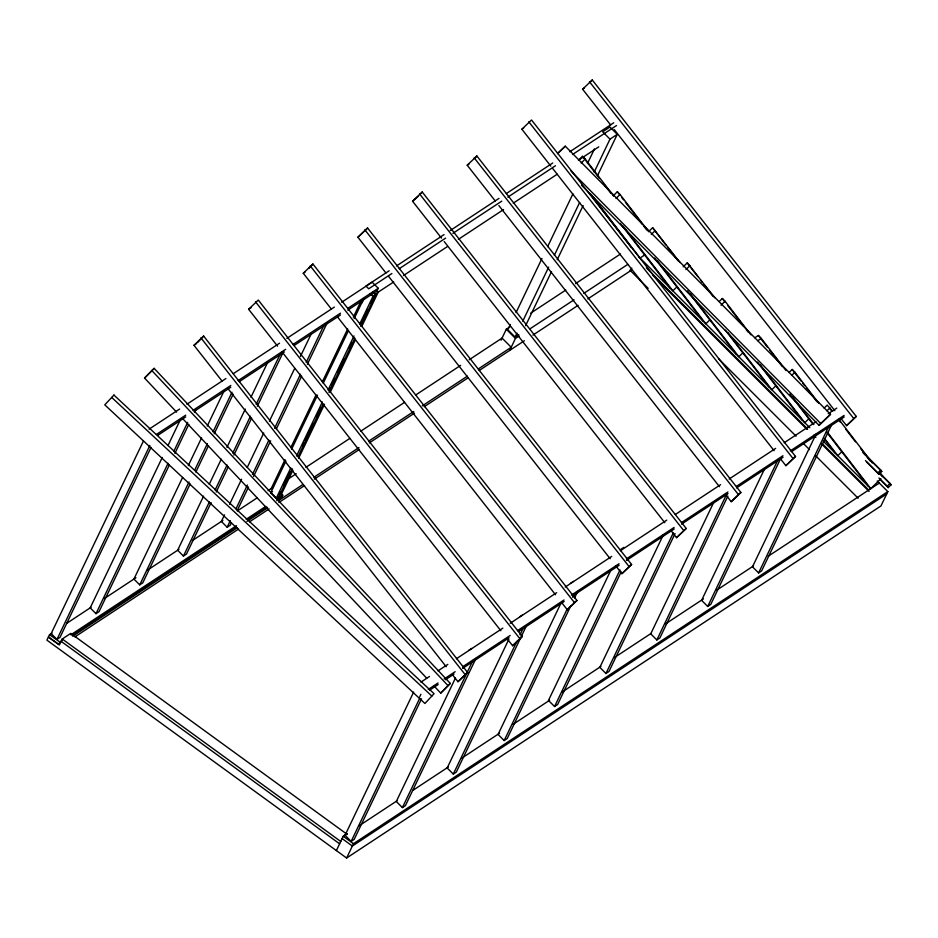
<?xml version="1.0" encoding="UTF-8"?>
<svg xmlns="http://www.w3.org/2000/svg" width="938" height="938" viewBox="0 0 938 938"><rect width="100%" height="100%" fill="white"/><g stroke="black" fill="none" stroke-linecap="round" stroke-linejoin="round"><path stroke-width="1.41" d="M51.965 633.068L49.526 634.686L46.9 640.15L346.614 858.024L880.97 505.922L887.829 491.606L877.206 480.983M143.455 440.977L51.156 633.596L56.96 639.399L59.997 637.394L151.03 447.414M56.96 639.399L149.881 445.456M62.307 640.431L59.88 642.038L58.754 644.383L48.401 637.019L59.364 644.992L62.236 639.001L70.737 633.408L346.872 834.14M162.262 457.463L90.2 607.871L96.004 613.675L99.041 611.67L169.215 465.225M167.961 445.597L180.6 419.204M96.004 613.675L168.066 463.266M173.764 451.389L187.67 422.37M174.902 453.347L188.808 424.328M194.494 412.45L195.761 409.812M182.593 477.477L133.923 579.063L139.727 584.866L142.764 582.861L190.168 483.914M188.292 465.6L201.564 437.894M207.251 426.016L224.323 390.396M139.727 584.866L189.03 481.956M194.717 470.079L207.368 443.697M213.055 431.82L232.014 392.236M195.866 472.037L208.506 445.656M214.192 433.778L233.163 394.195M203.558 496.167L177.645 550.254L183.449 556.058L186.486 554.053L211.132 502.604M209.256 484.289L221.262 459.221M226.949 447.344L245.287 409.085M250.974 397.22L267.4 362.912M183.449 556.058L209.362 501.971M215.06 490.093L227.066 465.025M232.753 453.148L250.458 416.202M256.144 404.337L280.157 354.201M216.197 492.051L228.204 466.983M233.89 455.106L251.595 418.16M257.282 406.295L283.194 352.196L281.177 353.532M224.522 514.856L221.368 521.446L227.172 527.25L230.209 525.245L231.463 522.607M229.587 504.304L241.594 479.236M247.28 467.359L263.719 433.051M269.405 421.185L294.696 368.411M300.383 356.534L311.123 334.104M227.172 527.25L230.326 520.649M236.013 508.783L247.398 485.028M252.451 474.476L268.889 440.168M274.576 428.303L300.5 374.203M306.187 362.338L323.88 325.392L326.916 323.387L307.324 364.296M237.162 510.741L248.535 486.986M253.588 476.434L270.66 440.813M276.347 428.936L301.637 376.161M271.152 488.639L285.058 459.62M290.757 447.743L316.036 394.968M322.355 381.778L347.646 329.004M353.333 317.126L360.919 301.297M292.246 468.754L278.973 496.46L276.241 498.254L270.742 492.767L285.914 461.097M291.601 449.22L317.525 395.133M323.211 383.255L348.502 330.481M354.189 318.603L363.041 300.137M361.974 302.868L363.815 299.034M276.241 498.254L290.78 467.91M296.467 456.044L322.391 401.945M328.077 390.067L353.989 335.98M359.688 324.102L372.961 296.396L375.692 294.602L372.937 291.847M279.114 494.654L280.38 492.004M283.546 485.415L289.865 472.224M302.505 445.831L303.771 443.193M305.038 440.555L313.257 423.401M316.411 416.812L320.843 407.573M329.062 390.419L330.317 387.781M331.583 385.143L334.749 378.542M337.903 371.952L344.223 358.762M349.288 348.197L351.809 342.921M360.661 324.454L367.614 309.939M370.78 303.349L375.2 294.11L393.702 281.963M341.69 302.247L372.151 282.174L378.26 288.283L377.017 290.886L347.764 310.161M297.944 456.876L323.223 404.102M328.91 392.225L354.834 338.137M360.52 326.26L375.692 294.602M292.902 470.219L281.529 493.963L279.501 495.299M298.589 458.342L324.513 404.255M330.199 392.377L355.479 339.603M361.798 326.412L378.237 292.105L376.408 290.276M280.849 493.294L282.748 495.194L281.623 497.539L276.745 500.74M501.056 340.189L506.297 329.25L509.944 326.846M510.354 324.489L507.821 329.766L515.15 337.094L518.796 334.69M516.041 312.612L541.965 258.501M547.651 246.624L572.942 193.838M587.493 163.482L594.446 148.966M515.15 337.094L517.049 333.131M522.736 321.253L548.66 267.142M554.346 255.277L579.649 202.479M594.188 172.135L609.993 139.141L617.274 134.333L609.946 127.017L602.665 131.812L609.993 139.141M509.721 350.39L515.454 338.407L519.124 335.992M525.597 325.697L551.521 271.586M557.207 259.709L583.131 205.598M597.682 175.254L617.274 134.333M336.379 850.578L343.238 836.25L346.908 833.847M421.537 698.81L354.189 839.369L351.152 841.374L345.043 835.266L413.646 692.08M419.778 696.629L420.904 694.284M351.152 841.374L419.755 698.189M346.614 858.024L353.474 843.696L887.829 491.606M631.802 268.162L630.559 270.765L587.833 298.917M455.458 678.022L396.293 801.498L402.402 807.606L405.439 805.601L475.929 658.476M402.402 807.606L472.893 660.481M508.865 639.235L447.18 767.976L453.289 774.073L456.325 772.08L526.183 626.267M453.289 774.073L516.861 641.404M520.004 634.827L523.146 628.261M561.006 603.075L498.066 734.442L504.175 740.551L507.212 738.546L570.773 605.866M504.175 740.551L567.115 609.184M572.778 597.365L574.033 594.739M574.56 597.987L577.702 591.421M610.767 570.374L548.46 700.428L554.569 706.525L557.606 704.532L621.179 571.852M554.569 706.525L620.03 569.917M663.4 534.707L599.839 667.387L605.948 673.496L608.985 671.491L675.067 533.558M605.948 673.496L673.285 532.925M713.666 502.487L650.726 633.854L656.835 639.962L659.871 637.957L727.841 496.085M656.835 639.962L726.692 494.15M764.54 468.965L701.601 600.332L707.709 606.429L710.746 604.435L780.615 458.612M707.709 606.429L777.579 460.617M816.06 434.118L752.487 566.798L758.596 572.907L761.633 570.902L831.502 425.09M758.596 572.907L829.086 425.77M221.989 380.992L193.967 345.278L203.628 336.05L467.628 672.499L457.967 681.727L452.538 674.809M197.684 342.417L203.628 336.05M277.542 346.134L248.617 309.27L258.278 300.043L522.278 636.492L512.617 645.719L507.188 638.801M331.29 308.977L303.267 273.251L312.929 264.024L576.929 600.472L567.267 609.7L561.839 602.794M308.965 268.268L312.929 264.024M385.94 272.97L357.917 237.244L367.579 228.016L631.579 564.465L621.917 573.693L615.586 565.626M367.579 228.016L357.917 237.244M441.493 238.111L412.568 201.236L422.229 192.009L686.217 528.457L676.556 537.685L671.139 530.767M418.266 196.253L412.568 201.236M420.247 194.131L422.229 192.009M495.241 200.943L467.218 165.229L476.879 156.001L740.868 492.45L731.206 501.678L725.789 494.76M474.898 158.123L476.879 156.001M550.794 166.085L521.868 129.221L531.529 119.994L795.518 456.443L785.856 465.67L780.439 458.752M610.615 124.93L582.592 89.204L592.253 79.976L856.242 416.425L846.58 425.653L841.163 418.747M590.272 82.098L592.253 79.976M457.967 681.727L467.628 672.499M512.617 645.719L522.278 636.492M567.267 609.7L576.929 600.472M621.917 573.693L631.579 564.465M676.556 537.685L686.217 528.457M731.206 501.678L740.868 492.45M785.856 465.67L795.518 456.443M846.58 425.653L856.242 416.425M581.583 185.267L819.05 425.324L830.493 414.303L565.286 146.187L557.735 153.527M819.05 425.324L830.493 414.303M176.579 412.122L144.558 378.061L154.137 368.353L450.287 683.403L440.719 693.112L433.719 685.655M154.137 368.353L144.558 378.061M440.719 693.112L450.287 683.403M578.441 160.292L582.486 156.318L585.242 159.061L613.64 195.995M581.185 163.036L585.242 159.061M613.276 195.714L617.321 191.739L620.065 194.483L648.533 231.498M616.02 198.457L620.065 194.483M648.568 231.686L652.625 227.711L680.062 262.57M651.324 234.441L655.369 230.455M683.204 266.802L687.261 262.828L714.744 297.745M685.959 269.546L690.005 265.571M676.896 286.864L672.851 290.839L623.043 226.07M719.282 301.473L722.319 298.495L725.074 301.239L750.951 334.889M721.017 305.213L725.074 301.239M709.89 319.835L705.833 323.809L657.327 260.741M742.873 352.805L738.827 356.78L690.227 293.582M789.128 372.445L792.164 369.466L794.92 372.21L818.874 403.363M775.867 385.776L771.81 389.751L728.087 332.896M791.883 375.188L794.92 372.21M808.849 418.735L804.804 422.721L760.366 364.941M824.162 408.077L827.199 405.087L832.604 411.278M826.917 410.821L829.954 407.842M841.843 451.706L837.786 455.68L824.479 438.374M880.747 470.114L881.79 471.462L878.906 474.288L877.874 472.94L880.747 470.114L863.183 452.562M823.224 441.13L870.781 488.651L880.899 478.708M890.056 483.422L891.1 484.782L888.227 487.608L887.184 486.247L890.056 483.422L879.727 473.104M557.489 153.539L565.286 146.187M193.967 345.278L196.699 343.472M248.617 309.27L251.349 307.465M303.267 273.251L305.084 272.055M467.218 165.229L469.035 164.033M521.868 129.221L523.685 128.014M582.592 89.204L584.409 88.008M389.153 270.777L365.961 286.055L368.704 288.798L391.896 273.521M396.481 265.946L444.084 234.582M450.181 230.56L499.004 198.387M506.332 193.568L552.716 163.001M569.8 151.745L613.745 122.784M149.142 429.123L179.615 409.05M186.92 404.231L225.917 378.53M233.234 373.711L279.536 343.202M286.852 338.384L334.374 307.066M399.225 268.702L445.609 238.135M452.937 233.304L501.76 201.142M507.857 197.121L555.46 165.745M572.555 154.489L616.489 125.54M156.47 434.423L185.724 415.159M193.029 410.34L230.807 385.448M238.123 380.629L285.644 349.311M292.961 344.492L340.482 313.175M347.799 308.356L378.26 288.283M157.666 435.42L185.689 416.953M194.225 411.336L230.783 387.242M239.307 381.625L284.402 351.914M294.145 345.489L340.459 314.98M403.469 275.526L447.414 246.565M458.401 239.331L503.565 209.573M513.321 203.136L557.266 174.187M579.238 159.706L598.772 146.844M530.58 313.245L565.802 290.041M575.522 283.639L620.452 254.034M66.61 623.418L91.033 607.32M104.47 598.479L135.951 577.738M147.207 570.316L178.947 549.398M192.384 540.546L222.904 520.438M237.56 510.776L257.094 497.902M268.092 490.668L272.97 487.443M287.685 479.353L296.209 473.737M305.952 467.312L349.804 438.421M360.767 431.199L404.618 402.308M415.581 395.086L460.64 365.386M469.164 359.77L502.053 338.102L511.222 347.259L478.333 368.927M270.742 492.767L272.571 491.559M530.111 328.757L574.044 299.808M583.811 293.371L627.757 264.41M644.887 254.843L640.033 258.044L590.94 194.213M70.831 634.815L236.47 525.679M246.213 519.265L265.7 506.426M276.651 499.204L282.748 495.194M72.144 635.554L236.564 527.226M247.526 520.004L267.013 507.165M72.73 636.187L237.162 527.836M246.905 521.422L267.611 507.775M278.574 500.552L302.939 484.5M313.902 477.278L358.973 447.578M368.716 441.165L413.775 411.465M422.299 405.849L467.37 376.15M74.911 636.89L238.58 529.044M249.567 521.809L269.112 508.924M278.879 502.487L304.533 485.591M314.3 479.154L359.489 449.372M369.267 442.935L414.455 413.166M424.222 406.717L468.191 377.756M479.189 370.51L524.365 340.74M532.913 335.112L578.066 305.354M620.839 549.351L623.876 547.358M468.672 650.433L471.708 648.428M519.558 616.899L522.595 614.906M570.445 583.377L573.481 581.372M420.916 682.125L429.475 676.474M438.034 670.834L447.825 664.385M456.384 658.746L502.862 628.12M510.202 623.289L556.68 592.664M565.239 587.024L611.717 556.398M620.288 550.758L666.766 520.133M675.325 514.493L720.583 484.665M729.143 479.025L775.62 448.399M784.18 442.759L815.978 421.807M828.207 413.752L836.778 408.1M428.244 689.442L438.034 683.005M444.143 678.971L455.153 671.714M462.493 666.883L510.19 635.448M517.53 630.617L564.008 599.992M571.348 595.149L619.057 563.726M626.385 558.884L674.094 527.461M681.434 522.618L727.911 491.993M736.471 486.353L782.949 455.727M790.288 450.897L844.106 415.428M429.569 690.18L438.128 684.541M445.468 679.698L454.027 674.059M462.598 668.419L509.076 637.793M518.855 631.344L564.113 601.528M572.672 595.888L619.15 565.262M626.49 560.42L674.188 528.997M681.527 524.154L728.005 493.529M736.576 487.889L783.054 457.263M791.613 451.624L844.2 416.964M359.113 825.792L396.973 800.853M412.849 790.394L448.258 767.061M461.695 758.209L499.544 733.258M512.98 724.417L549.609 700.276M561.827 692.232L600.906 666.472M614.331 657.632L650.972 633.49M665.628 623.829L703.477 598.89M716.913 590.037L753.542 565.895M768.199 556.246L879.281 483.058M345.043 835.266L347.072 833.941M886.703 493.951L352.348 846.041L342.124 838.595M754.832 337.774L758.396 335.476L761.316 338.442L786.044 370.592M757.881 340.646L761.316 338.442M49.526 634.686L59.88 642.038M343.238 836.25L353.474 843.696M62.236 639.001L340.74 841.468M61.111 641.346L339.626 843.813M111.716 397.431L431.855 696.066M863.195 452.878L865.258 454.942M867.322 457.005L881.79 471.462M879.738 473.42L891.1 484.782M880.184 473.983L882.928 476.727L879.398 472.131M865.469 460.546L877.874 472.94M866.513 461.895L878.906 474.288M878.918 477.993L887.184 486.247M879.961 479.341L888.227 487.608M639.2 257.211L809.787 427.693M646.352 267.822L807.63 429.006M813.832 435.209L815.896 437.272M822.098 443.475L868.623 489.964M652.848 275.326L806.985 429.37M821.465 443.838L869.045 491.395M629.949 270.156L648.146 288.341M718.485 358.644L796.069 436.182M803.303 443.416L809.517 449.619M815.72 455.821L858.129 498.207M506.297 329.25L515.454 338.407M370.205 293.653L372.961 296.396M570.961 170.974L820.75 423.495M151.733 370.451L447.883 685.502M182.582 418.512L426.708 678.209M589.51 81.782L853.51 418.231M614.226 129.538L834.832 410.68M528.798 121.788L792.786 458.236M552.599 168.394L774.108 450.686M474.147 157.795L738.136 494.244M498.852 205.551L719.458 486.693M419.497 193.814L683.485 530.263M444.213 241.57L664.808 522.701M364.847 229.822L628.835 566.271M388.649 276.417L610.157 558.72M310.197 265.829L574.185 602.278M337.621 317.044L555.507 594.727M255.546 301.837L519.546 638.286M282.068 351.902L500.857 630.735M200.896 337.844L464.896 674.293M228.321 389.059L446.207 666.742M838.783 419.321L872.328 462.95M829.849 408.534L831.619 410.832M838.678 420.013L840.448 422.311M845.748 429.205L855.456 441.833M860.756 448.716L870.464 461.344M792.164 369.466L801.04 381.004M802.822 383.314L804.593 385.612M806.363 387.922L817.021 401.769M758.396 335.476L767.261 347.001M769.922 350.449L782.315 366.582M827.515 432.395L870.781 488.651M826.53 431.949L868.025 485.907M722.319 298.495L725.004 301.977M727.677 305.448L743.74 326.342M746.414 329.824L748.196 332.134M792.528 396.833L813.832 424.527M789.784 394.089L812.859 424.093M824.385 439.09L835.043 452.937M687.261 262.828L697.86 276.604M700.51 280.052L702.281 282.35M704.051 284.648L712.88 296.138M757.494 362.033L802.049 419.966M652.625 227.711L665.851 244.912M667.61 247.21L678.197 260.963M725.344 330.141L769.066 386.995M617.321 191.739L619.995 195.21M621.765 197.519L623.547 199.829M625.329 202.139L638.672 219.492M640.443 221.802L642.225 224.123M644.007 226.433L646.669 229.904M687.472 290.839L736.072 354.036M582.486 156.318L584.268 158.628M586.039 160.937L599.347 178.243M604.682 185.173L610.884 193.251M654.583 257.997L703.09 321.066M620.288 223.326L670.095 288.095M589.087 192.618L631.04 247.175M113.932 395.05L104.786 404.853L424.926 703.488L434.071 693.698L113.932 395.05"/></g></svg>
